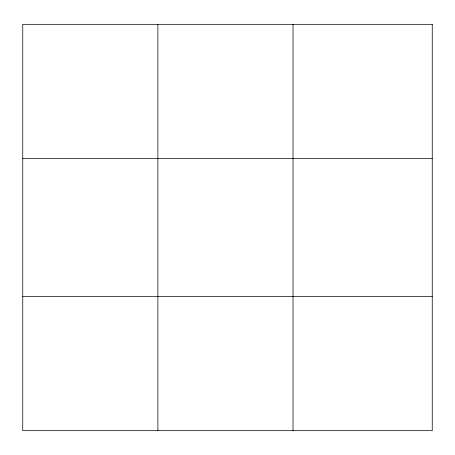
<?xml version="1.0" encoding="UTF-8"?>
<svg xmlns="http://www.w3.org/2000/svg" width="455" height="455" viewBox="0 0 455 455"><rect width="100%" height="100%" fill="white"/><g stroke="black" fill="none" stroke-linecap="round" stroke-linejoin="round"><path stroke-width="0.68" d="M157.885 430.675L157.885 24.325M293.02 430.675L293.02 24.325M22.75 158.42L432.25 158.42M22.75 296.58L432.25 296.58M432.25 24.325L432.25 430.675L22.75 430.675L22.75 24.325L432.25 24.325"/></g></svg>
